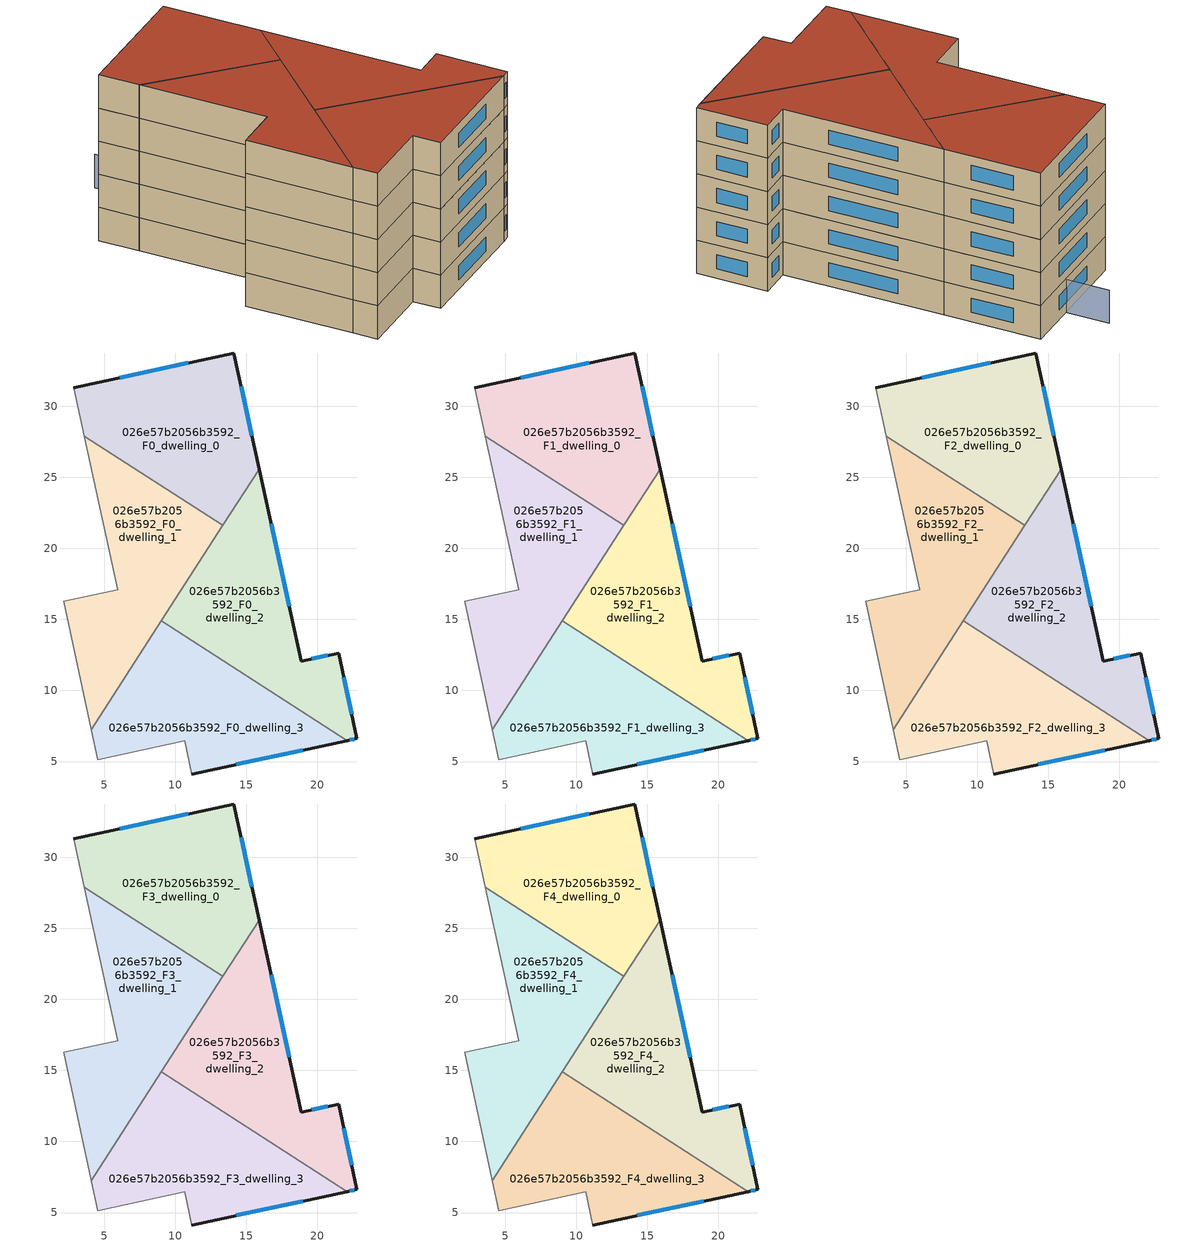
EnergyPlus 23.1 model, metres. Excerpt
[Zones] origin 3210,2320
026e57b2056b3592_F0_dwelling_0
 floor ground (EU_floor_Construction): 14.14,33.74 15.91,25.58 13.36,21.62 3.62,27.9 2.89,31.31 z0
 wall outside (EU_wall_Construction): 15.91,25.58 14.14,33.74 2.89,31.31 z0:3
 wall to 026e57b2056b3592_F0_dwelling_1 (EU_wall_Construction): 3.62,27.9 13.36,21.62 z0:3
 wall adiabatic (EU_wall_Construction): 2.89,31.31 3.62,27.9 z0:3
 wall to 026e57b2056b3592_F0_dwelling_2 (EU_wall_Construction): 13.36,21.62 15.91,25.58 z0:3
 window (EU_Window_Construction): 15.41,27.91 14.65,31.41 / 10.92,33.05 6.1,32.01 z0.86:2.14
026e57b2056b3592_F0_dwelling_1
 floor ground (EU_floor_Construction): 13.36,21.62 4.1,7.25 2.15,16.27 5.96,17.09 3.62,27.9 z0
 wall adiabatic (EU_wall_Construction): 3.62,27.9 5.96,17.09 2.15,16.27 4.1,7.25 z0:3
 wall to 026e57b2056b3592_F0_dwelling_3 (EU_wall_Construction): 4.1,7.25 9.03,14.9 z0:3
 wall to 026e57b2056b3592_F0_dwelling_2 (EU_wall_Construction): 9.03,14.9 13.36,21.62 z0:3
026e57b2056b3592_F0_dwelling_2
 floor ground (EU_floor_Construction): 15.91,25.58 18.86,12.05 21.5,12.63 22.8,6.62 22.11,6.48 9.03,14.9 z0
 wall outside (EU_wall_Construction): 22.11,6.48 22.8,6.62 21.5,12.63 18.86,12.05 15.91,25.58 z0:3
 wall to 026e57b2056b3592_F0_dwelling_3 (EU_wall_Construction): 9.03,14.9 22.11,6.48 z0:3
 window (EU_Window_Construction): 18.02,15.92 16.76,21.71 / 20.74,12.46 19.61,12.22 / 22.43,8.34 21.87,10.91 / 22.3,6.52 22.6,6.58 z0.86:2.14
026e57b2056b3592_F0_dwelling_3
 floor ground (EU_floor_Construction): 22.11,6.48 11.18,4.12 10.67,6.45 4.56,5.14 4.1,7.25 9.03,14.9 z0
 wall outside (EU_wall_Construction): 11.18,4.12 22.11,6.48 z0:3
 wall adiabatic (EU_wall_Construction): 4.1,7.25 4.56,5.14 10.67,6.45 11.18,4.12 z0:3
 window (EU_Window_Construction): 14.3,4.79 18.99,5.8 z0.86:2.14
026e57b2056b3592_F1_dwelling_0
 floor to 026e57b2056b3592_F0_dwelling_0 (EU_floor_Construction): 14.14,33.74 15.91,25.58 13.36,21.62 3.62,27.9 2.89,31.31 z3
 wall outside (EU_wall_Construction): 15.91,25.58 14.14,33.74 2.89,31.31 z3:6
 wall to 026e57b2056b3592_F1_dwelling_1 (EU_wall_Construction): 3.62,27.9 13.36,21.62 z3:6
 wall adiabatic (EU_wall_Construction): 2.89,31.31 3.62,27.9 z3:6
 wall to 026e57b2056b3592_F1_dwelling_2 (EU_wall_Construction): 13.36,21.62 15.91,25.58 z3:6
 window (EU_Window_Construction): 15.41,27.91 14.65,31.41 / 10.92,33.05 6.1,32.01 z3.86:5.14
026e57b2056b3592_F1_dwelling_1
 floor to 026e57b2056b3592_F0_dwelling_1 (EU_floor_Construction): 13.36,21.62 4.1,7.25 2.15,16.27 5.96,17.09 3.62,27.9 z3
 wall adiabatic (EU_wall_Construction): 3.62,27.9 5.96,17.09 2.15,16.27 4.1,7.25 z3:6
 wall to 026e57b2056b3592_F1_dwelling_3 (EU_wall_Construction): 4.1,7.25 9.03,14.9 z3:6
 wall to 026e57b2056b3592_F1_dwelling_2 (EU_wall_Construction): 9.03,14.9 13.36,21.62 z3:6
026e57b2056b3592_F1_dwelling_2
 floor to 026e57b2056b3592_F0_dwelling_2 (EU_floor_Construction): 15.91,25.58 18.86,12.05 21.5,12.63 22.8,6.62 22.11,6.48 9.03,14.9 z3
 wall outside (EU_wall_Construction): 22.11,6.48 22.8,6.62 21.5,12.63 18.86,12.05 15.91,25.58 z3:6
 wall to 026e57b2056b3592_F1_dwelling_3 (EU_wall_Construction): 9.03,14.9 22.11,6.48 z3:6
 window (EU_Window_Construction): 18.02,15.92 16.76,21.71 / 20.74,12.46 19.61,12.22 / 22.43,8.34 21.87,10.91 / 22.3,6.52 22.6,6.58 z3.86:5.14
026e57b2056b3592_F1_dwelling_3
 floor to 026e57b2056b3592_F0_dwelling_3 (EU_floor_Construction): 22.11,6.48 11.18,4.12 10.67,6.45 4.56,5.14 4.1,7.25 9.03,14.9 z3
 wall outside (EU_wall_Construction): 11.18,4.12 22.11,6.48 z3:6
 wall adiabatic (EU_wall_Construction): 4.1,7.25 4.56,5.14 10.67,6.45 11.18,4.12 z3:6
 window (EU_Window_Construction): 14.3,4.79 18.99,5.8 z3.86:5.14
026e57b2056b3592_F2_dwelling_0
 floor to 026e57b2056b3592_F1_dwelling_0 (EU_floor_Construction): 14.14,33.74 15.91,25.58 13.36,21.62 3.62,27.9 2.89,31.31 z6
 wall outside (EU_wall_Construction): 15.91,25.58 14.14,33.74 2.89,31.31 z6:9
 wall to 026e57b2056b3592_F2_dwelling_1 (EU_wall_Construction): 3.62,27.9 13.36,21.62 z6:9
 wall adiabatic (EU_wall_Construction): 2.89,31.31 3.62,27.9 z6:9
 wall to 026e57b2056b3592_F2_dwelling_2 (EU_wall_Construction): 13.36,21.62 15.91,25.58 z6:9
 window (EU_Window_Construction): 15.41,27.91 14.65,31.41 / 10.92,33.05 6.1,32.01 z6.86:8.14
026e57b2056b3592_F2_dwelling_1
 floor to 026e57b2056b3592_F1_dwelling_1 (EU_floor_Construction): 13.36,21.62 4.1,7.25 2.15,16.27 5.96,17.09 3.62,27.9 z6
 wall adiabatic (EU_wall_Construction): 3.62,27.9 5.96,17.09 2.15,16.27 4.1,7.25 z6:9
 wall to 026e57b2056b3592_F2_dwelling_3 (EU_wall_Construction): 4.1,7.25 9.03,14.9 z6:9
 wall to 026e57b2056b3592_F2_dwelling_2 (EU_wall_Construction): 9.03,14.9 13.36,21.62 z6:9
026e57b2056b3592_F2_dwelling_2
 floor to 026e57b2056b3592_F1_dwelling_2 (EU_floor_Construction): 15.91,25.58 18.86,12.05 21.5,12.63 22.8,6.62 22.11,6.48 9.03,14.9 z6
 wall outside (EU_wall_Construction): 22.11,6.48 22.8,6.62 21.5,12.63 18.86,12.05 15.91,25.58 z6:9
 wall to 026e57b2056b3592_F2_dwelling_3 (EU_wall_Construction): 9.03,14.9 22.11,6.48 z6:9
 window (EU_Window_Construction): 18.02,15.92 16.76,21.71 / 20.74,12.46 19.61,12.22 / 22.43,8.34 21.87,10.91 / 22.3,6.52 22.6,6.58 z6.86:8.14
026e57b2056b3592_F2_dwelling_3
 floor to 026e57b2056b3592_F1_dwelling_3 (EU_floor_Construction): 22.11,6.48 11.18,4.12 10.67,6.45 4.56,5.14 4.1,7.25 9.03,14.9 z6
 wall outside (EU_wall_Construction): 11.18,4.12 22.11,6.48 z6:9
 wall adiabatic (EU_wall_Construction): 4.1,7.25 4.56,5.14 10.67,6.45 11.18,4.12 z6:9
 window (EU_Window_Construction): 14.3,4.79 18.99,5.8 z6.86:8.14
026e57b2056b3592_F3_dwelling_0
 floor to 026e57b2056b3592_F2_dwelling_0 (EU_floor_Construction): 14.14,33.74 15.91,25.58 13.36,21.62 3.62,27.9 2.89,31.31 z9
 wall outside (EU_wall_Construction): 15.91,25.58 14.14,33.74 2.89,31.31 z9:12
 wall to 026e57b2056b3592_F3_dwelling_1 (EU_wall_Construction): 3.62,27.9 13.36,21.62 z9:12
 wall adiabatic (EU_wall_Construction): 2.89,31.31 3.62,27.9 z9:12
 wall to 026e57b2056b3592_F3_dwelling_2 (EU_wall_Construction): 13.36,21.62 15.91,25.58 z9:12
 window (EU_Window_Construction): 15.41,27.91 14.65,31.41 / 10.92,33.05 6.1,32.01 z9.86:11.14
026e57b2056b3592_F3_dwelling_1
 floor to 026e57b2056b3592_F2_dwelling_1 (EU_floor_Construction): 13.36,21.62 4.1,7.25 2.15,16.27 5.96,17.09 3.62,27.9 z9
 wall adiabatic (EU_wall_Construction): 3.62,27.9 5.96,17.09 2.15,16.27 4.1,7.25 z9:12
 wall to 026e57b2056b3592_F3_dwelling_3 (EU_wall_Construction): 4.1,7.25 9.03,14.9 z9:12
 wall to 026e57b2056b3592_F3_dwelling_2 (EU_wall_Construction): 9.03,14.9 13.36,21.62 z9:12
026e57b2056b3592_F3_dwelling_2
 floor to 026e57b2056b3592_F2_dwelling_2 (EU_floor_Construction): 15.91,25.58 18.86,12.05 21.5,12.63 22.8,6.62 22.11,6.48 9.03,14.9 z9
 wall outside (EU_wall_Construction): 22.11,6.48 22.8,6.62 21.5,12.63 18.86,12.05 15.91,25.58 z9:12
 wall to 026e57b2056b3592_F3_dwelling_3 (EU_wall_Construction): 9.03,14.9 22.11,6.48 z9:12
 window (EU_Window_Construction): 18.02,15.92 16.76,21.71 / 20.74,12.46 19.61,12.22 / 22.43,8.34 21.87,10.91 / 22.3,6.52 22.6,6.58 z9.86:11.14
026e57b2056b3592_F3_dwelling_3
 floor to 026e57b2056b3592_F2_dwelling_3 (EU_floor_Construction): 22.11,6.48 11.18,4.12 10.67,6.45 4.56,5.14 4.1,7.25 9.03,14.9 z9
 wall outside (EU_wall_Construction): 11.18,4.12 22.11,6.48 z9:12
 wall adiabatic (EU_wall_Construction): 4.1,7.25 4.56,5.14 10.67,6.45 11.18,4.12 z9:12
 window (EU_Window_Construction): 14.3,4.79 18.99,5.8 z9.86:11.14
026e57b2056b3592_F4_dwelling_0
 floor to 026e57b2056b3592_F3_dwelling_0 (EU_floor_Construction): 14.14,33.74 15.91,25.58 13.36,21.62 3.62,27.9 2.89,31.31 z12
 wall outside (EU_wall_Construction): 15.91,25.58 14.14,33.74 2.89,31.31 z12:15
 wall to 026e57b2056b3592_F4_dwelling_1 (EU_wall_Construction): 3.62,27.9 13.36,21.62 z12:15
 wall adiabatic (EU_wall_Construction): 2.89,31.31 3.62,27.9 z12:15
 wall to 026e57b2056b3592_F4_dwelling_2 (EU_wall_Construction): 13.36,21.62 15.91,25.58 z12:15
 window (EU_Window_Construction): 15.41,27.91 14.65,31.41 / 10.92,33.05 6.1,32.01 z12.86:14.14
 roof outside (EU_roof_Construction): 13.36,21.62 15.91,25.58 14.14,33.74 2.89,31.31 3.62,27.9 z15
026e57b2056b3592_F4_dwelling_1
 floor to 026e57b2056b3592_F3_dwelling_1 (EU_floor_Construction): 13.36,21.62 4.1,7.25 2.15,16.27 5.96,17.09 3.62,27.9 z12
 wall adiabatic (EU_wall_Construction): 3.62,27.9 5.96,17.09 2.15,16.27 4.1,7.25 z12:15
 wall to 026e57b2056b3592_F4_dwelling_3 (EU_wall_Construction): 4.1,7.25 9.03,14.9 z12:15
 wall to 026e57b2056b3592_F4_dwelling_2 (EU_wall_Construction): 9.03,14.9 13.36,21.62 z12:15
 roof outside (EU_roof_Construction): 4.1,7.25 13.36,21.62 3.62,27.9 5.96,17.09 2.15,16.27 z15
026e57b2056b3592_F4_dwelling_2
 floor to 026e57b2056b3592_F3_dwelling_2 (EU_floor_Construction): 15.91,25.58 18.86,12.05 21.5,12.63 22.8,6.62 22.11,6.48 9.03,14.9 z12
 wall outside (EU_wall_Construction): 22.11,6.48 22.8,6.62 21.5,12.63 18.86,12.05 15.91,25.58 z12:15
 wall to 026e57b2056b3592_F4_dwelling_3 (EU_wall_Construction): 9.03,14.9 22.11,6.48 z12:15
 window (EU_Window_Construction): 18.02,15.92 16.76,21.71 / 20.74,12.46 19.61,12.22 / 22.43,8.34 21.87,10.91 / 22.3,6.52 22.6,6.58 z12.86:14.14
 roof outside (EU_roof_Construction): 22.8,6.62 21.5,12.63 18.86,12.05 15.91,25.58 9.03,14.9 22.11,6.48 z15
026e57b2056b3592_F4_dwelling_3
 floor to 026e57b2056b3592_F3_dwelling_3 (EU_floor_Construction): 22.11,6.48 11.18,4.12 10.67,6.45 4.56,5.14 4.1,7.25 9.03,14.9 z12
 wall outside (EU_wall_Construction): 11.18,4.12 22.11,6.48 z12:15
 wall adiabatic (EU_wall_Construction): 4.1,7.25 4.56,5.14 10.67,6.45 11.18,4.12 z12:15
 window (EU_Window_Construction): 14.3,4.79 18.99,5.8 z12.86:14.14
 roof outside (EU_roof_Construction): 22.11,6.48 9.03,14.9 4.1,7.25 4.56,5.14 10.67,6.45 11.18,4.12 z15
shading: 8.98,36.47 15.76,5.1 z0:3
[Building]
EU S2 Campaign: North Axis=0; Terrain=City; Solar Distribution=FullExterior
[Site:Location]
Helsinki-Vantaa.AP: Latitude=60.317; Longitude=24.963; Time Zone=2; Elevation=54.6
[SizingPeriod:WeatherFileDays]
AnnualSizingPeriod: Begin Month=1; Begin Day of Month=1; End Month=12; End Day of Month=31; Day of Week for Start Day=Monday; Use Weather File Daylight Saving Period=No; Use Weather File Rain and Snow Indicators=No
[MATERIAL]
EU_InternalMass_Material: Roughness=MediumRough; Thickness=0.1; Conductivity=1; Density=1800; Specific Heat=900; Thermal Absorptance=0.9; Solar Absorptance=0.7; Visible Absorptance=0.7
[MATERIAL:NOMASS] Roughness=MediumRough; Thermal Absorptance=0.9; Solar Absorptance=0.7; Visible Absorptance=0.7
Name | Thermal Resistance
EU_wall_NoMass | 5.91765
EU_roof_NoMass | 11.1778
EU_floor_NoMass | 6.2875
[WINDOWMATERIAL:SIMPLEGLAZINGSYSTEM]
EU_Window_SimpleGlazing: UFactor=0.994035; Solar Heat Gain Coefficient=0.7; Visible Transmittance=0.7
[CONSTRUCTION]
EU_wall_Construction: EU_wall_NoMass
EU_roof_Construction: EU_roof_NoMass
EU_floor_Construction: EU_floor_NoMass
EU_Window_Construction: EU_Window_SimpleGlazing
EU_InternalMass_Construction: EU_InternalMass_Material
[ZONE] Type=1; Multiplier=1; Ceiling Height=autocalculate; Floor Area=autocalculate; Part of Total Floor Area=Yes
Name | Volume
026e57b2056b3592_F0_dwelling_0; 026e57b2056b3592_F1_dwelling_0; 026e57b2056b3592_F2_dwelling_0; 026e57b2056b3592_F3_dwelling_0; 026e57b2056b3592_F4_dwelling_0 | 286.503
026e57b2056b3592_F0_dwelling_1; 026e57b2056b3592_F1_dwelling_1; 026e57b2056b3592_F2_dwelling_1; 026e57b2056b3592_F3_dwelling_1; 026e57b2056b3592_F4_dwelling_1 | 286.482
026e57b2056b3592_F0_dwelling_2; 026e57b2056b3592_F1_dwelling_2; 026e57b2056b3592_F2_dwelling_2; 026e57b2056b3592_F3_dwelling_2; 026e57b2056b3592_F4_dwelling_2 | 286.473
026e57b2056b3592_F0_dwelling_3; 026e57b2056b3592_F1_dwelling_3; 026e57b2056b3592_F2_dwelling_3; 026e57b2056b3592_F3_dwelling_3; 026e57b2056b3592_F4_dwelling_3 | 286.495
[INTERNALMASS] Construction=EU_InternalMass_Construction
Name | Zone or ZoneList | Surface Area
026e57b2056b3592_F0_dwelling_0_EU_InternalMass | 026e57b2056b3592_F0_dwelling_0 | 95.501
026e57b2056b3592_F0_dwelling_1_EU_InternalMass | 026e57b2056b3592_F0_dwelling_1 | 95.4942
026e57b2056b3592_F0_dwelling_2_EU_InternalMass | 026e57b2056b3592_F0_dwelling_2 | 95.4939
026e57b2056b3592_F0_dwelling_3_EU_InternalMass | 026e57b2056b3592_F0_dwelling_3 | 95.4982
026e57b2056b3592_F1_dwelling_0_EU_InternalMass | 026e57b2056b3592_F1_dwelling_0 | 95.501
026e57b2056b3592_F1_dwelling_1_EU_InternalMass | 026e57b2056b3592_F1_dwelling_1 | 95.4942
026e57b2056b3592_F1_dwelling_2_EU_InternalMass | 026e57b2056b3592_F1_dwelling_2 | 95.4939
026e57b2056b3592_F1_dwelling_3_EU_InternalMass | 026e57b2056b3592_F1_dwelling_3 | 95.4982
026e57b2056b3592_F2_dwelling_0_EU_InternalMass | 026e57b2056b3592_F2_dwelling_0 | 95.501
026e57b2056b3592_F2_dwelling_1_EU_InternalMass | 026e57b2056b3592_F2_dwelling_1 | 95.4942
026e57b2056b3592_F2_dwelling_2_EU_InternalMass | 026e57b2056b3592_F2_dwelling_2 | 95.4939
026e57b2056b3592_F2_dwelling_3_EU_InternalMass | 026e57b2056b3592_F2_dwelling_3 | 95.4982
026e57b2056b3592_F3_dwelling_0_EU_InternalMass | 026e57b2056b3592_F3_dwelling_0 | 95.501
026e57b2056b3592_F3_dwelling_1_EU_InternalMass | 026e57b2056b3592_F3_dwelling_1 | 95.4942
026e57b2056b3592_F3_dwelling_2_EU_InternalMass | 026e57b2056b3592_F3_dwelling_2 | 95.4939
026e57b2056b3592_F3_dwelling_3_EU_InternalMass | 026e57b2056b3592_F3_dwelling_3 | 95.4982
026e57b2056b3592_F4_dwelling_0_EU_InternalMass | 026e57b2056b3592_F4_dwelling_0 | 95.501
026e57b2056b3592_F4_dwelling_1_EU_InternalMass | 026e57b2056b3592_F4_dwelling_1 | 95.4942
026e57b2056b3592_F4_dwelling_2_EU_InternalMass | 026e57b2056b3592_F4_dwelling_2 | 95.4939
026e57b2056b3592_F4_dwelling_3_EU_InternalMass | 026e57b2056b3592_F4_dwelling_3 | 95.4982
[OTHEREQUIPMENT] Fuel Type=Electricity; Design Level Calculation Method=Watts/Area; Power per Zone Floor Area=1; Fraction Latent=0; Fraction Radiant=0; Fraction Lost=0; Carbon Dioxide Generation Rate=0; EndUse Subcategory=EU_Step8_InternalGains
Name | Zone or ZoneList or Space or SpaceList | Schedule
EU_Step8_InternalGain_026e57b2056b3592_F0_dwelling_0_f000 | 026e57b2056b3592_F0_dwelling_0 | EU_Step8_GainSchedule_026e57b2056b3592_F0_dwelling_0_f000
EU_Step8_InternalGain_026e57b2056b3592_F0_dwelling_1_f000 | 026e57b2056b3592_F0_dwelling_1 | EU_Step8_GainSchedule_026e57b2056b3592_F0_dwelling_1_f000
EU_Step8_InternalGain_026e57b2056b3592_F0_dwelling_2_f000 | 026e57b2056b3592_F0_dwelling_2 | EU_Step8_GainSchedule_026e57b2056b3592_F0_dwelling_2_f000
EU_Step8_InternalGain_026e57b2056b3592_F0_dwelling_3_f000 | 026e57b2056b3592_F0_dwelling_3 | EU_Step8_GainSchedule_026e57b2056b3592_F0_dwelling_3_f000
EU_Step8_InternalGain_026e57b2056b3592_F1_dwelling_0_f000 | 026e57b2056b3592_F1_dwelling_0 | EU_Step8_GainSchedule_026e57b2056b3592_F1_dwelling_0_f000
EU_Step8_InternalGain_026e57b2056b3592_F1_dwelling_1_f000 | 026e57b2056b3592_F1_dwelling_1 | EU_Step8_GainSchedule_026e57b2056b3592_F1_dwelling_1_f000
EU_Step8_InternalGain_026e57b2056b3592_F1_dwelling_2_f000 | 026e57b2056b3592_F1_dwelling_2 | EU_Step8_GainSchedule_026e57b2056b3592_F1_dwelling_2_f000
EU_Step8_InternalGain_026e57b2056b3592_F1_dwelling_3_f000 | 026e57b2056b3592_F1_dwelling_3 | EU_Step8_GainSchedule_026e57b2056b3592_F1_dwelling_3_f000
EU_Step8_InternalGain_026e57b2056b3592_F2_dwelling_0_f000 | 026e57b2056b3592_F2_dwelling_0 | EU_Step8_GainSchedule_026e57b2056b3592_F2_dwelling_0_f000
EU_Step8_InternalGain_026e57b2056b3592_F2_dwelling_1_f000 | 026e57b2056b3592_F2_dwelling_1 | EU_Step8_GainSchedule_026e57b2056b3592_F2_dwelling_1_f000
EU_Step8_InternalGain_026e57b2056b3592_F2_dwelling_2_f000 | 026e57b2056b3592_F2_dwelling_2 | EU_Step8_GainSchedule_026e57b2056b3592_F2_dwelling_2_f000
EU_Step8_InternalGain_026e57b2056b3592_F2_dwelling_3_f000 | 026e57b2056b3592_F2_dwelling_3 | EU_Step8_GainSchedule_026e57b2056b3592_F2_dwelling_3_f000
EU_Step8_InternalGain_026e57b2056b3592_F3_dwelling_0_f000 | 026e57b2056b3592_F3_dwelling_0 | EU_Step8_GainSchedule_026e57b2056b3592_F3_dwelling_0_f000
EU_Step8_InternalGain_026e57b2056b3592_F3_dwelling_1_f000 | 026e57b2056b3592_F3_dwelling_1 | EU_Step8_GainSchedule_026e57b2056b3592_F3_dwelling_1_f000
EU_Step8_InternalGain_026e57b2056b3592_F3_dwelling_2_f000 | 026e57b2056b3592_F3_dwelling_2 | EU_Step8_GainSchedule_026e57b2056b3592_F3_dwelling_2_f000
EU_Step8_InternalGain_026e57b2056b3592_F3_dwelling_3_f000 | 026e57b2056b3592_F3_dwelling_3 | EU_Step8_GainSchedule_026e57b2056b3592_F3_dwelling_3_f000
EU_Step8_InternalGain_026e57b2056b3592_F4_dwelling_0_f000 | 026e57b2056b3592_F4_dwelling_0 | EU_Step8_GainSchedule_026e57b2056b3592_F4_dwelling_0_f000
EU_Step8_InternalGain_026e57b2056b3592_F4_dwelling_1_f000 | 026e57b2056b3592_F4_dwelling_1 | EU_Step8_GainSchedule_026e57b2056b3592_F4_dwelling_1_f000
EU_Step8_InternalGain_026e57b2056b3592_F4_dwelling_2_f000 | 026e57b2056b3592_F4_dwelling_2 | EU_Step8_GainSchedule_026e57b2056b3592_F4_dwelling_2_f000
EU_Step8_InternalGain_026e57b2056b3592_F4_dwelling_3_f000 | 026e57b2056b3592_F4_dwelling_3 | EU_Step8_GainSchedule_026e57b2056b3592_F4_dwelling_3_f000
[ZONEVENTILATION:DESIGNFLOWRATE] Schedule=EU_AlwaysOn; Design Flow Rate Calculation Method=AirChanges/Hour; Air Changes per Hour=0.596421; Ventilation Type=Natural; Fan Pressure Rise=0; Fan Total Efficiency=1; Constant Term Coefficient=1; Temperature Term Coefficient=0; Velocity Term Coefficient=0; Velocity Squared Term Coefficient=0; Minimum Indoor Temperature=-100; Maximum Indoor Temperature=100; Delta Temperature=-100; Minimum Outdoor Temperature=-100; Maximum Outdoor Temperature=100; Maximum Wind Speed=40
Name | Zone or ZoneList or Space or SpaceList
EU_ConstantAir_026e57b2056b3592_F0_dwelling_0 | 026e57b2056b3592_F0_dwelling_0
EU_ConstantAir_026e57b2056b3592_F0_dwelling_1 | 026e57b2056b3592_F0_dwelling_1
EU_ConstantAir_026e57b2056b3592_F0_dwelling_2 | 026e57b2056b3592_F0_dwelling_2
EU_ConstantAir_026e57b2056b3592_F0_dwelling_3 | 026e57b2056b3592_F0_dwelling_3
EU_ConstantAir_026e57b2056b3592_F1_dwelling_0 | 026e57b2056b3592_F1_dwelling_0
EU_ConstantAir_026e57b2056b3592_F1_dwelling_1 | 026e57b2056b3592_F1_dwelling_1
EU_ConstantAir_026e57b2056b3592_F1_dwelling_2 | 026e57b2056b3592_F1_dwelling_2
EU_ConstantAir_026e57b2056b3592_F1_dwelling_3 | 026e57b2056b3592_F1_dwelling_3
EU_ConstantAir_026e57b2056b3592_F2_dwelling_0 | 026e57b2056b3592_F2_dwelling_0
EU_ConstantAir_026e57b2056b3592_F2_dwelling_1 | 026e57b2056b3592_F2_dwelling_1
EU_ConstantAir_026e57b2056b3592_F2_dwelling_2 | 026e57b2056b3592_F2_dwelling_2
EU_ConstantAir_026e57b2056b3592_F2_dwelling_3 | 026e57b2056b3592_F2_dwelling_3
EU_ConstantAir_026e57b2056b3592_F3_dwelling_0 | 026e57b2056b3592_F3_dwelling_0
EU_ConstantAir_026e57b2056b3592_F3_dwelling_1 | 026e57b2056b3592_F3_dwelling_1
EU_ConstantAir_026e57b2056b3592_F3_dwelling_2 | 026e57b2056b3592_F3_dwelling_2
EU_ConstantAir_026e57b2056b3592_F3_dwelling_3 | 026e57b2056b3592_F3_dwelling_3
EU_ConstantAir_026e57b2056b3592_F4_dwelling_0 | 026e57b2056b3592_F4_dwelling_0
EU_ConstantAir_026e57b2056b3592_F4_dwelling_1 | 026e57b2056b3592_F4_dwelling_1
EU_ConstantAir_026e57b2056b3592_F4_dwelling_2 | 026e57b2056b3592_F4_dwelling_2
EU_ConstantAir_026e57b2056b3592_F4_dwelling_3 | 026e57b2056b3592_F4_dwelling_3
[HVACTEMPLATE:THERMOSTAT] Constant Heating Setpoint=20; Constant Cooling Setpoint=50
EU_HeatOnly_026e57b2056b3592_F0_dwelling_0; EU_HeatOnly_026e57b2056b3592_F0_dwelling_1; EU_HeatOnly_026e57b2056b3592_F0_dwelling_2; EU_HeatOnly_026e57b2056b3592_F0_dwelling_3; EU_HeatOnly_026e57b2056b3592_F1_dwelling_0; EU_HeatOnly_026e57b2056b3592_F1_dwelling_1; EU_HeatOnly_026e57b2056b3592_F1_dwelling_2; EU_HeatOnly_026e57b2056b3592_F1_dwelling_3; EU_HeatOnly_026e57b2056b3592_F2_dwelling_0; EU_HeatOnly_026e57b2056b3592_F2_dwelling_1; EU_HeatOnly_026e57b2056b3592_F2_dwelling_2; EU_HeatOnly_026e57b2056b3592_F2_dwelling_3; EU_HeatOnly_026e57b2056b3592_F3_dwelling_0; EU_HeatOnly_026e57b2056b3592_F3_dwelling_1; EU_HeatOnly_026e57b2056b3592_F3_dwelling_2; EU_HeatOnly_026e57b2056b3592_F3_dwelling_3; EU_HeatOnly_026e57b2056b3592_F4_dwelling_0; EU_HeatOnly_026e57b2056b3592_F4_dwelling_1; EU_HeatOnly_026e57b2056b3592_F4_dwelling_2; EU_HeatOnly_026e57b2056b3592_F4_dwelling_3
[HVACTEMPLATE:ZONE:IDEALLOADSAIRSYSTEM] System Availability Schedule=EU_AlwaysOn; Maximum Heating Supply Air Temperature=50; Minimum Cooling Supply Air Temperature=13; Maximum Heating Supply Air Humidity Ratio=0.0156; Minimum Cooling Supply Air Humidity Ratio=0.0077; Heating Limit=NoLimit; Cooling Limit=NoLimit; Heating Availability Schedule=EU_AlwaysOn; Cooling Availability Schedule=EU_CoolingOff; Dehumidification Control Type=ConstantSensibleHeatRatio; Cooling Sensible Heat Ratio=0.7; Dehumidification Setpoint=60; Humidification Control Type=None; Humidification Setpoint=30; Outdoor Air Method=None; Outdoor Air Flow Rate per Person=0.00944; Outdoor Air Flow Rate per Zone Floor Area=0; Outdoor Air Flow Rate per Zone=0; Demand Controlled Ventilation Type=None; Outdoor Air Economizer Type=NoEconomizer; Heat Recovery Type=None; Sensible Heat Recovery Effectiveness=0.7; Latent Heat Recovery Effectiveness=0.65
Name | Template Thermostat
026e57b2056b3592_F0_dwelling_0 | EU_HeatOnly_026e57b2056b3592_F0_dwelling_0
026e57b2056b3592_F0_dwelling_1 | EU_HeatOnly_026e57b2056b3592_F0_dwelling_1
026e57b2056b3592_F0_dwelling_2 | EU_HeatOnly_026e57b2056b3592_F0_dwelling_2
026e57b2056b3592_F0_dwelling_3 | EU_HeatOnly_026e57b2056b3592_F0_dwelling_3
026e57b2056b3592_F1_dwelling_0 | EU_HeatOnly_026e57b2056b3592_F1_dwelling_0
026e57b2056b3592_F1_dwelling_1 | EU_HeatOnly_026e57b2056b3592_F1_dwelling_1
026e57b2056b3592_F1_dwelling_2 | EU_HeatOnly_026e57b2056b3592_F1_dwelling_2
026e57b2056b3592_F1_dwelling_3 | EU_HeatOnly_026e57b2056b3592_F1_dwelling_3
026e57b2056b3592_F2_dwelling_0 | EU_HeatOnly_026e57b2056b3592_F2_dwelling_0
026e57b2056b3592_F2_dwelling_1 | EU_HeatOnly_026e57b2056b3592_F2_dwelling_1
026e57b2056b3592_F2_dwelling_2 | EU_HeatOnly_026e57b2056b3592_F2_dwelling_2
026e57b2056b3592_F2_dwelling_3 | EU_HeatOnly_026e57b2056b3592_F2_dwelling_3
026e57b2056b3592_F3_dwelling_0 | EU_HeatOnly_026e57b2056b3592_F3_dwelling_0
026e57b2056b3592_F3_dwelling_1 | EU_HeatOnly_026e57b2056b3592_F3_dwelling_1
026e57b2056b3592_F3_dwelling_2 | EU_HeatOnly_026e57b2056b3592_F3_dwelling_2
026e57b2056b3592_F3_dwelling_3 | EU_HeatOnly_026e57b2056b3592_F3_dwelling_3
026e57b2056b3592_F4_dwelling_0 | EU_HeatOnly_026e57b2056b3592_F4_dwelling_0
026e57b2056b3592_F4_dwelling_1 | EU_HeatOnly_026e57b2056b3592_F4_dwelling_1
026e57b2056b3592_F4_dwelling_2 | EU_HeatOnly_026e57b2056b3592_F4_dwelling_2
026e57b2056b3592_F4_dwelling_3 | EU_HeatOnly_026e57b2056b3592_F4_dwelling_3
[SIZING:ZONE] Zone Cooling Design Supply Air Temperature Input Method=SupplyAirTemperature; Zone Cooling Design Supply Air Temperature=13; Zone Heating Design Supply Air Temperature Input Method=SupplyAirTemperature; Zone Heating Design Supply Air Temperature=50; Zone Cooling Design Supply Air Humidity Ratio=0.008; Zone Heating Design Supply Air Humidity Ratio=0.008; Cooling Design Air Flow Method=DesignDay; Cooling Design Air Flow Rate=0; Cooling Minimum Air Flow per Zone Floor Area=0.000762; Cooling Minimum Air Flow=0; Cooling Minimum Air Flow Fraction=0.2; Heating Design Air Flow Method=DesignDay; Heating Design Air Flow Rate=0; Heating Maximum Air Flow per Zone Floor Area=0.002032; Heating Maximum Air Flow=0.141576; Heating Maximum Air Flow Fraction=0.3; Account for Dedicated Outdoor Air System=No; Dedicated Outdoor Air System Control Strategy=NeutralSupplyAir; Dedicated Outdoor Air Low Setpoint Temperature for Design=autosize; Dedicated Outdoor Air High Setpoint Temperature for Design=autosize; Zone Load Sizing Method=Sensible Load Only No Latent Load; Zone Latent Cooling Design Supply Air Humidity Ratio Input Method=HumidityRatioDifference; Zone Cooling Design Supply Air Humidity Ratio Difference=0.005; Zone Latent Heating Design Supply Air Humidity Ratio Input Method=HumidityRatioDifference; Zone Humidification Design Supply Air Humidity Ratio Difference=0.005
026e57b2056b3592_F0_dwelling_0; 026e57b2056b3592_F0_dwelling_1; 026e57b2056b3592_F0_dwelling_2; 026e57b2056b3592_F0_dwelling_3; 026e57b2056b3592_F1_dwelling_0; 026e57b2056b3592_F1_dwelling_1; 026e57b2056b3592_F1_dwelling_2; 026e57b2056b3592_F1_dwelling_3; 026e57b2056b3592_F2_dwelling_0; 026e57b2056b3592_F2_dwelling_1; 026e57b2056b3592_F2_dwelling_2; 026e57b2056b3592_F2_dwelling_3; 026e57b2056b3592_F3_dwelling_0; 026e57b2056b3592_F3_dwelling_1; 026e57b2056b3592_F3_dwelling_2; 026e57b2056b3592_F3_dwelling_3; 026e57b2056b3592_F4_dwelling_0; 026e57b2056b3592_F4_dwelling_1; 026e57b2056b3592_F4_dwelling_2; 026e57b2056b3592_F4_dwelling_3
[SCHEDULE:CONSTANT]
Name | Hourly Value
EU_AlwaysOn | 1
EU_CoolingOff | 0
[SCHEDULE:FILE] Column Number=1; Rows to Skip at Top=0; Number of Hours of Data=8760; Column Separator=Comma; Interpolate to Timestep=No; Minutes per Item=60; Adjust Schedule for Daylight Savings=Yes
Name | File
EU_Step8_GainSchedule_026e57b2056b3592_F0_dwelling_0_f000 | ../../schedules/026e57b2056b3592/026e57b2056b3592_F0_dwelling_0_f000_gain.csv
EU_Step8_GainSchedule_026e57b2056b3592_F0_dwelling_1_f000 | ../../schedules/026e57b2056b3592/026e57b2056b3592_F0_dwelling_1_f000_gain.csv
EU_Step8_GainSchedule_026e57b2056b3592_F0_dwelling_2_f000 | ../../schedules/026e57b2056b3592/026e57b2056b3592_F0_dwelling_2_f000_gain.csv
EU_Step8_GainSchedule_026e57b2056b3592_F0_dwelling_3_f000 | ../../schedules/026e57b2056b3592/026e57b2056b3592_F0_dwelling_3_f000_gain.csv
EU_Step8_GainSchedule_026e57b2056b3592_F1_dwelling_0_f000 | ../../schedules/026e57b2056b3592/026e57b2056b3592_F1_dwelling_0_f000_gain.csv
EU_Step8_GainSchedule_026e57b2056b3592_F1_dwelling_1_f000 | ../../schedules/026e57b2056b3592/026e57b2056b3592_F1_dwelling_1_f000_gain.csv
EU_Step8_GainSchedule_026e57b2056b3592_F1_dwelling_2_f000 | ../../schedules/026e57b2056b3592/026e57b2056b3592_F1_dwelling_2_f000_gain.csv
EU_Step8_GainSchedule_026e57b2056b3592_F1_dwelling_3_f000 | ../../schedules/026e57b2056b3592/026e57b2056b3592_F1_dwelling_3_f000_gain.csv
EU_Step8_GainSchedule_026e57b2056b3592_F2_dwelling_0_f000 | ../../schedules/026e57b2056b3592/026e57b2056b3592_F2_dwelling_0_f000_gain.csv
EU_Step8_GainSchedule_026e57b2056b3592_F2_dwelling_1_f000 | ../../schedules/026e57b2056b3592/026e57b2056b3592_F2_dwelling_1_f000_gain.csv
EU_Step8_GainSchedule_026e57b2056b3592_F2_dwelling_2_f000 | ../../schedules/026e57b2056b3592/026e57b2056b3592_F2_dwelling_2_f000_gain.csv
EU_Step8_GainSchedule_026e57b2056b3592_F2_dwelling_3_f000 | ../../schedules/026e57b2056b3592/026e57b2056b3592_F2_dwelling_3_f000_gain.csv
EU_Step8_GainSchedule_026e57b2056b3592_F3_dwelling_0_f000 | ../../schedules/026e57b2056b3592/026e57b2056b3592_F3_dwelling_0_f000_gain.csv
EU_Step8_GainSchedule_026e57b2056b3592_F3_dwelling_1_f000 | ../../schedules/026e57b2056b3592/026e57b2056b3592_F3_dwelling_1_f000_gain.csv
EU_Step8_GainSchedule_026e57b2056b3592_F3_dwelling_2_f000 | ../../schedules/026e57b2056b3592/026e57b2056b3592_F3_dwelling_2_f000_gain.csv
EU_Step8_GainSchedule_026e57b2056b3592_F3_dwelling_3_f000 | ../../schedules/026e57b2056b3592/026e57b2056b3592_F3_dwelling_3_f000_gain.csv
EU_Step8_GainSchedule_026e57b2056b3592_F4_dwelling_0_f000 | ../../schedules/026e57b2056b3592/026e57b2056b3592_F4_dwelling_0_f000_gain.csv
EU_Step8_GainSchedule_026e57b2056b3592_F4_dwelling_1_f000 | ../../schedules/026e57b2056b3592/026e57b2056b3592_F4_dwelling_1_f000_gain.csv
EU_Step8_GainSchedule_026e57b2056b3592_F4_dwelling_2_f000 | ../../schedules/026e57b2056b3592/026e57b2056b3592_F4_dwelling_2_f000_gain.csv
EU_Step8_GainSchedule_026e57b2056b3592_F4_dwelling_3_f000 | ../../schedules/026e57b2056b3592/026e57b2056b3592_F4_dwelling_3_f000_gain.csv
